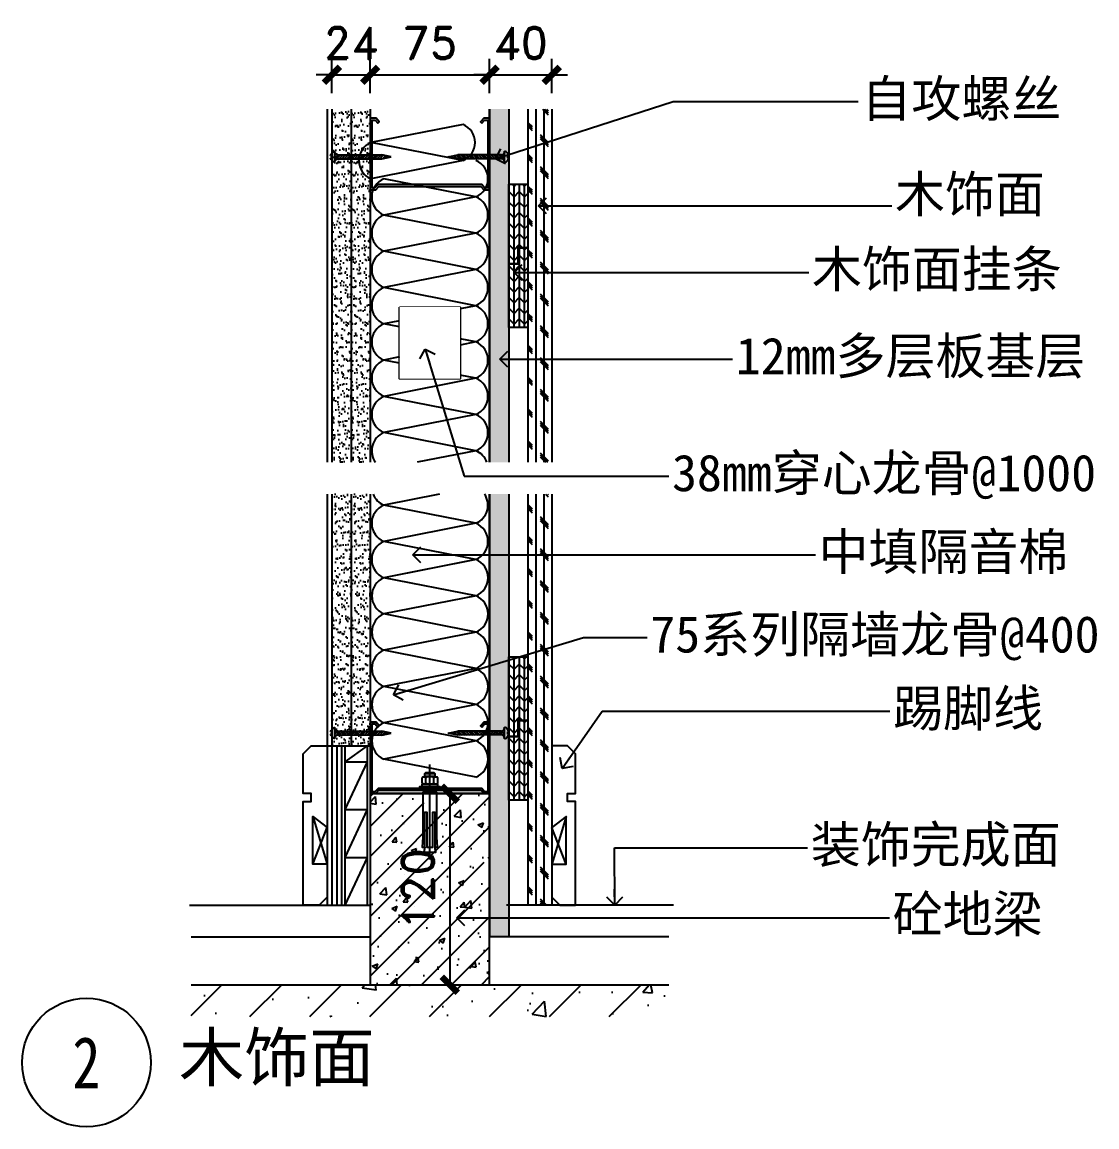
# Model space of a CAD drawing. Header units: millimetres. Extents: x -150677 to 588340, y -254013 to 149700.
# Drawn here: x 319021 to 319696, y -87388 to -86694 of the extents above; entities that cross this region are included whole.
import ezdxf
from ezdxf.enums import TextEntityAlignment as Align

# ---------------------------------------------------------------- set-up
doc = ezdxf.new("R2010")
doc.units = ezdxf.units.MM
doc.header["$LTSCALE"] = 10
doc.header["$MEASUREMENT"] = 0
doc.layers.add('0-Word(文字标注)', color=33, linetype='Continuous')
doc.styles.add('DIM', font='romand.shx')
doc.styles.add('Fs', font='')
doc.styles.add('Name-w', font='黑体.ttf', dxfattribs={"height": 1})
doc.styles.get('Fs').set_extended_font_data('SimSun')
doc.dimstyles.new('DIM', dxfattribs={"dimscale": 10, "dimtxt": 2, "dimasz": 1, "dimexe": 1, "dimexo": 1, "dimgap": 1, "dimtad": 1, "dimdec": 0, "dimzin": 0, "dimdsep": 46, "dimtxsty": 'DIM', "dimblk": 'ARCHTICK', "dimcen": 0, "dimclrd": 252, "dimclre": 252, "dimclrt": 33, "dimadec": 0, "dimazin": 0, "dimtfac": 0.5, "dimtdec": 0, "dimtix": 1, "dimtmove": 2, "dimatfit": 2, "dimldrblk": 'OPEN90', "dimfxl": 6, "dimfxlon": 1, "dimtolj": 1, "dimtzin": 0, "dimlwd": -1, "dimlwe": -1, "dimarcsym": 0})
pattern_1 = [(37.5, (315078.58, -94403.7733), (-0.18898, 5.7804713), [0, -4.56, 0, -5.1, 0, -4.875]), (7.5, (315078.58, -94403.773), (5.30933, 8.466438), [0, -2.46, 0, -4.11, 0, -1.575]), (327.5, (315074.89, -94403.7733), (9.3424256, 0.0169772), [0, -1.5, 0, -5.4, 0, -7.05]), (317.5, (315074.89, -94403.773), (9.01838, 2.633027), [0, -0.75, 0, -3.54, 0, -4.05])]
pattern_2 = [(37.5, (315090.58, -94403.7733), (-0.18898, 5.7804713), [0, -4.56, 0, -5.1, 0, -4.875]), (7.5, (315090.58, -94403.773), (5.30933, 8.466438), [0, -2.46, 0, -4.11, 0, -1.575]), (327.5, (315086.89, -94403.7733), (9.3424256, 0.0169772), [0, -1.5, 0, -5.4, 0, -7.05]), (317.5, (315086.89, -94403.773), (9.01838, 2.633027), [0, -0.75, 0, -3.54, 0, -4.05])]

# ---------------------------------------------------------------- blocks, each defined once
blk = doc.blocks.new('区域索引')
at = {"color": 4}
blk.add_circle((81723.779, 31017.474), 5, dxfattribs=at)
at = {"layer": '0-Word(文字标注)', "ltscale": 20, "style": 'Name-w', "width": 0.8}
blk.add_attdef('1.0', text='', height=5, dxfattribs=at).set_placement((81723.779, 31017.474), align=Align.MIDDLE)
blk = doc.blocks.new('_ArchTick')
at = {"color": 0, "linetype": 'ByBlock', "const_width": 0.4}
blk.add_lwpolyline([(-0.5, -0.5), (0.5, 0.5)], dxfattribs=at)
blk = doc.blocks.new('*D1647')
at = {"color": 252, "transparency": 16777216}
for p, q in [((319271.03, -87179), (319299.61, -87179)), ((319289.61, -87179), (319289.61, -87299)), ((319271.03, -87299), (319299.61, -87299))]:
    blk.add_line(p, q, dxfattribs=at)
at = {"layer": 'Defpoints', "color": 0, "transparency": 16777216}
for p in [(319261.03, -87179), (319261.03, -87299), (319289.61, -87299)]:
    blk.add_point(p, dxfattribs=at)
at = {"color": 252, "transparency": 16777216, "xscale": 10, "yscale": 10, "zscale": 10}
for p, rotation in [((319289.61, -87179), 90), ((319289.61, -87299), 270)]:
    blk.add_blockref('_ArchTick', p, dxfattribs=dict(at, rotation=rotation))
at = {"color": 33, "transparency": 16777216, "insert": (319269.61, -87239), "char_height": 20, "attachment_point": 5, "rotation": 90, "style": 'DIM'}
blk.add_mtext('\\A1;120', dxfattribs=at)
blk = doc.blocks.new('_Open90')
at = {"color": 0, "linetype": 'ByBlock', "lineweight": -2}
for p, q in [((0, 0), (-1, 0)), ((-0.5, 0.5), (0, 0)), ((0, 0), (-0.5, -0.5))]:
    blk.add_line(p, q, dxfattribs=at)
blk = doc.blocks.new('*D1648')
at = {"color": 252, "transparency": 16777216}
for p, q in [((319215.64, -86739), (319215.64, -86717.47)), ((319239.64, -86739), (319239.64, -86717.47)), ((319215.64, -86727.47), (319205.64, -86727.47)), ((319215.64, -86727.47), (319239.64, -86727.47)), ((319239.64, -86727.47), (319249.64, -86727.47))]:
    blk.add_line(p, q, dxfattribs=at)
at = {"layer": 'Defpoints', "color": 0, "transparency": 16777216}
for p in [(319239.64, -86727.47), (319215.64, -86749), (319239.64, -86749)]:
    blk.add_point(p, dxfattribs=at)
at = {"color": 252, "transparency": 16777216, "xscale": 10, "yscale": 10, "zscale": 10}
blk.add_blockref('_ArchTick', (319215.64, -86727.47), dxfattribs=at)
at = {"color": 252, "transparency": 16777216, "xscale": 10, "yscale": 10, "zscale": 10, "rotation": 180}
blk.add_blockref('_ArchTick', (319239.64, -86727.47), dxfattribs=at)
at = {"color": 33, "transparency": 16777216, "insert": (319227.64, -86707.47), "char_height": 20, "attachment_point": 5, "style": 'DIM'}
blk.add_mtext('\\A1;24', dxfattribs=at)
blk = doc.blocks.new('*D1649')
at = {"color": 252, "transparency": 16777216}
for p, q in [((319239.64, -86739), (319239.64, -86717.47)), ((319314.64, -86739), (319314.64, -86717.47)), ((319239.64, -86727.47), (319314.64, -86727.47))]:
    blk.add_line(p, q, dxfattribs=at)
at = {"layer": 'Defpoints', "color": 0, "transparency": 16777216}
for p in [(319314.64, -86727.47), (319239.64, -86749), (319314.64, -86749)]:
    blk.add_point(p, dxfattribs=at)
at = {"color": 252, "transparency": 16777216, "xscale": 10, "yscale": 10, "zscale": 10, "rotation": 180}
blk.add_blockref('_ArchTick', (319239.64, -86727.47), dxfattribs=at)
at = {"color": 252, "transparency": 16777216, "xscale": 10, "yscale": 10, "zscale": 10}
blk.add_blockref('_ArchTick', (319314.64, -86727.47), dxfattribs=at)
at = {"color": 33, "transparency": 16777216, "insert": (319277.14, -86707.47), "char_height": 20, "attachment_point": 5, "style": 'DIM'}
blk.add_mtext('\\A1;75', dxfattribs=at)
blk = doc.blocks.new('*D1650')
at = {"color": 252, "transparency": 16777216}
for p, q in [((319314.64, -86739), (319314.64, -86717.47)), ((319353.64, -86739), (319353.64, -86717.47)), ((319314.64, -86727.47), (319304.64, -86727.47)), ((319314.64, -86727.47), (319353.64, -86727.47)), ((319353.64, -86727.47), (319363.64, -86727.47))]:
    blk.add_line(p, q, dxfattribs=at)
at = {"layer": 'Defpoints', "color": 0, "transparency": 16777216}
for p in [(319353.64, -86727.47), (319314.64, -86749), (319353.64, -86749)]:
    blk.add_point(p, dxfattribs=at)
at = {"color": 252, "transparency": 16777216, "xscale": 10, "yscale": 10, "zscale": 10}
blk.add_blockref('_ArchTick', (319314.64, -86727.47), dxfattribs=at)
at = {"color": 252, "transparency": 16777216, "xscale": 10, "yscale": 10, "zscale": 10, "rotation": 180}
blk.add_blockref('_ArchTick', (319353.64, -86727.47), dxfattribs=at)
at = {"color": 33, "transparency": 16777216, "insert": (319334.14, -86707.47), "char_height": 20, "attachment_point": 5, "style": 'DIM'}
blk.add_mtext('\\A1;40', dxfattribs=at)

msp = doc.modelspace()

# ---------------------------------------------------------------- hatches: boundary and pattern name
h = msp.add_hatch()
h.set_pattern_fill('AR-SAND,_O', color=252, scale=3)
h.set_pattern_definition(pattern_1)
h.paths.add_polyline_path([(319215.64, -86749), (319227.64, -86749), (319227.64, -86970.87), (319215.64, -86970.87)])
h = msp.add_hatch()
h.set_pattern_fill('AR-SAND,_O', color=252, scale=3)
h.set_pattern_definition(pattern_2)
h.paths.add_polyline_path([(319227.64, -86749), (319239.64, -86749), (319239.64, -86970.87), (319227.64, -86970.87)])
h = msp.add_hatch()
h.set_pattern_fill('多层板', color=252, scale=10, angle=90, style=0)
h.set_pattern_definition([(90, (315078.58, -94403.7733), (-3.33333, 2e-16), []), (135, (315078.58, -94403.7733), (-6.6666667, 1e-15), [4.714045, -4.714045]), (225, (315075.247, -94400.44), (-1e-15, -6.6666667), [4.714045, -4.714045])])
h.paths.add_polyline_path([(319314.64, -86749), (319326.64, -86749), (319326.64, -86970.87), (319314.64, -86970.87)])
h.paths.add_polyline_path([(319314.64, -86990.87), (319326.64, -86990.87), (319326.64, -87269), (319314.64, -87269)])
h = msp.add_hatch()
h.set_pattern_fill('CORK', color=252, scale=40, angle=90, style=0)
h.set_pattern_definition([(90, (322998.8197, -94220.015), (5, 3e-16), []), (315, (322996.32, -94217.515), (-10, -10), [7.071068, -7.071068]), (315, (322996.32, -94216.265), (-10, -10), [7.071068, -7.071068]), (315, (322996.32, -94215.015), (-10, -10), [7.071068, -7.071068])])
h.paths.add_polyline_path([(319338.64, -86970.87), (319353.64, -86970.87), (319353.64, -86749), (319338.64, -86749)])
h.paths.add_polyline_path([(319353.64, -86990.87), (319338.64, -86990.87), (319338.64, -87249), (319353.64, -87249)])
h = msp.add_hatch()
h.set_pattern_fill('ANSI31', color=1, scale=10, style=0)
h.set_pattern_definition([(44.9664153, (273805.1411, -90355.2972), (0.795028702, -0.795961283), [])])
edge = h.paths.add_edge_path()
edge.add_ellipse((319219.24, -86782.03), major_axis=(-1.27, 1.27), ratio=1, start_angle=-45.03358, end_angle=44.96642)
edge.add_line((319217.44, -86782.03), (319217.44, -86775.94))
edge.add_ellipse((319219.24, -86775.94), major_axis=(1.27, 1.27), ratio=1, start_angle=134.96642, end_angle=224.96642)
edge.add_line((319219.24, -86777.74), (319246.87, -86777.76))
edge.add_line((319246.87, -86777.76), (319252.78, -86779))
edge.add_line((319252.78, -86779), (319246.87, -86780.25))
edge.add_line((319246.87, -86780.25), (319219.24, -86780.23))
h = msp.add_hatch()
h.set_pattern_fill('ANSI31', color=1, scale=9, angle=90.03358, style=0)
h.set_pattern_definition([(135.0335847, (364736.3065, -90355.2972), (-0.795028702, -0.795961283), [])])
h.paths.add_polyline_path([(319322.21, -86780.23, -0.414214), (319324.01, -86782.03), (319324, -86775.94, -0.414214), (319322.2, -86777.74), (319294.58, -86777.76), (319288.66, -86779), (319294.58, -86780.25)])
h = msp.add_hatch()
h.set_pattern_fill('多层板', color=252, scale=10, angle=90, style=0)
h.set_pattern_definition([(90, (322889.9654, -93950.703), (3.33333, 2e-16), []), (45, (322889.9654, -93950.703), (6.6666667, 1e-15), [4.714045, -4.714045]), (315, (322893.299, -93947.37), (1e-15, -6.6666667), [4.714045, -4.714045])])
h.paths.add_polyline_path([(319338.64, -86886.24), (319326.64, -86886.24), (319326.64, -86846.24), (319332.64, -86846.24), (319332.64, -86836.24), (319338.64, -86836.24)])
h.paths.add_polyline_path([(319326.64, -86796.24), (319338.64, -86796.24), (319338.64, -86836.24), (319332.64, -86836.24), (319332.64, -86846.24), (319326.64, -86846.24)])
h = msp.add_hatch()
h.set_pattern_fill('AR-SAND,_O', color=252, scale=3)
h.set_pattern_definition(pattern_1)
h.paths.add_polyline_path([(319215.64, -87149), (319227.64, -87149), (319227.64, -86990.87), (319215.64, -86990.87)])
h = msp.add_hatch()
h.set_pattern_fill('AR-SAND,_O', color=252, scale=3)
h.set_pattern_definition(pattern_2)
h.paths.add_polyline_path([(319227.64, -87149), (319239.64, -87149), (319239.64, -86990.87), (319227.64, -86990.87)])
h = msp.add_hatch()
h.set_pattern_fill('多层板', color=252, scale=10, angle=90, style=0)
h.set_pattern_definition([(90, (322889.9654, -94247.573), (3.33333, 2e-16), []), (45, (322889.9654, -94247.573), (6.6666667, 1e-15), [4.714045, -4.714045]), (315, (322893.299, -94244.2396), (1e-15, -6.6666667), [4.714045, -4.714045])])
h.paths.add_polyline_path([(319338.64, -87183.11), (319326.64, -87183.11), (319326.64, -87143.11), (319332.64, -87143.11), (319332.64, -87133.11), (319338.64, -87133.11)])
h.paths.add_polyline_path([(319326.64, -87093.11), (319338.64, -87093.11), (319338.64, -87133.11), (319332.64, -87133.11), (319332.64, -87143.11), (319326.64, -87143.11)])
h = msp.add_hatch()
h.set_pattern_fill('ANSI31', color=1, scale=10, style=0)
h.set_pattern_definition([(44.9664153, (273805.1411, -90717.2139), (0.795028702, -0.795961283), [])])
edge = h.paths.add_edge_path()
edge.add_ellipse((319219.24, -87143.95), major_axis=(-1.27, 1.27), ratio=1, start_angle=-45.03358, end_angle=44.96642)
edge.add_line((319217.44, -87143.95), (319217.44, -87137.86))
edge.add_ellipse((319219.24, -87137.86), major_axis=(1.27, 1.27), ratio=1, start_angle=134.96642, end_angle=224.96642)
edge.add_line((319219.24, -87139.66), (319246.87, -87139.67))
edge.add_line((319246.87, -87139.67), (319252.78, -87140.92))
edge.add_line((319252.78, -87140.92), (319246.87, -87142.16))
edge.add_line((319246.87, -87142.16), (319219.24, -87142.15))
h = msp.add_hatch()
h.set_pattern_fill('ANSI31', color=1, scale=9, angle=90.03358, style=0)
h.set_pattern_definition([(135.0335847, (364736.3065, -90717.2139), (-0.795028702, -0.795961283), [])])
h.paths.add_polyline_path([(319322.21, -87142.15, -0.414214), (319324.01, -87143.95), (319324, -87137.86, -0.414214), (319322.2, -87139.66), (319294.58, -87139.67), (319288.66, -87140.92), (319294.58, -87142.16)])
h = msp.add_hatch()
h.set_pattern_fill('钢筋混凝土', color=252, scale=0.1, style=0)
h.set_pattern_definition([(45, (316912.28, -94210.465), (-9.40452, 9.40452), []), (50, (316912.28, -94220.015), (35.86301, -3.13761), [3.75, -41.25]), (355, (316912.28, -94220.015), (-6.93757, 37.6096), [3, -33]), (100.4514, (316915.27, -94220.276), (28.92547, 34.47198), [3.18701, -35.0571]), (46.1842, (316912.28, -94210.015), (53.36205, -8.27595), [5.625, -61.875]), (96.6356, (316916.727, -94210.705), (46.73314, 48.7059), [4.7805, -52.58565]), (351.1842, (316912.28, -94210.015), (46.7331, 48.70593), [4.5, -49.5]), (21, (316917.28, -94212.515), (29.84535, -20.13094), [3.75, -41.25]), (326, (316917.28, -94212.515), (12.16577, 36.2575), [3, -33]), (71.4514, (316919.767, -94214.192), (42.01113, 16.12652), [3.18701, -35.0571]), (37.5, (316912.28, -94220.015), (0.607993, 16.644693), [0, -32.6, 0, -33.5, 0, -33.125]), (7.5, (316912.28, -94220.015), (13.153477, 19.720586), [0, -19.1, 0, -31.85, 0, -12.625]), (327.5, (316901.13, -94220.015), (26.691122, -1.127744), [0, -12.5, 0, -39, 0, -51.75]), (317.5, (316896.13, -94220.015), (29.15931, 5.00525), [0, -16.25, 0, -25.9, 0, -36.75])])
h.paths.add_polyline_path([(319254.61, -87248), (319254.61, -87200), (319284.61, -87200), (319284.61, -87248)], flags=24)
h.paths.add_polyline_path([(319314.64, -87179), (319281.7, -87179), (319281.94, -87182.56), (319280.27, -87182.56), (319280.89, -87185.68), (319273.39, -87185.68), (319274.02, -87182.56), (319272.35, -87182.56), (319272.59, -87179), (319239.64, -87179), (319239.64, -87219.62), (319247.71, -87219.62), (319253.62, -87220.86), (319247.71, -87222.11), (319239.64, -87222.11), (319239.64, -87299), (319314.64, -87299), (319314.64, -87222.11), (319306.58, -87222.11), (319300.66, -87220.86), (319306.58, -87219.62), (319314.64, -87219.62)])
h = msp.add_hatch()
h.set_pattern_fill('钢筋混凝土', color=252, scale=0.1, style=0)
h.set_pattern_definition([(45, (315814.687, -93038.353), (-18.80904, 18.80904), []), (50, (315814.687, -93057.45), (71.726, -6.2752), [7.5, -82.5]), (355, (315814.69, -93057.45), (-13.8751, 75.2192), [6, -66]), (100.4514, (315820.664, -93057.976), (57.85094, 68.94395), [6.374, -70.1142]), (46.1842, (315814.69, -93037.45), (106.7241, -16.5519), [11.25, -123.75]), (96.6356, (315823.58, -93038.83), (93.4663, 97.4118), [9.561, -105.1713]), (351.1842, (315814.69, -93037.45), (93.4662, 97.4119), [9, -99]), (21, (315824.687, -93042.45), (59.6907, -40.2619), [7.5, -82.5]), (326, (315824.69, -93042.45), (24.3315, 72.515), [6, -66]), (71.4514, (315829.66, -93045.81), (84.02226, 32.25305), [6.374, -70.1142]), (37.5, (315814.687, -93057.453), (1.21599, 33.28939), [0, -65.2, 0, -67, 0, -66.25]), (7.5, (315814.687, -93057.453), (26.30695, 39.44117), [0, -38.2, 0, -63.7, 0, -25.25]), (327.5, (315792.387, -93057.453), (53.38224, -2.25549), [0, -25, 0, -78, 0, -103.5]), (317.5, (315782.387, -93057.453), (58.31862, 10.0105), [0, -32.5, 0, -51.8, 0, -73.5])])
h.paths.add_polyline_path([(319127.14, -87299), (319127.14, -87319), (319427.14, -87319), (319427.14, -87299)])

# ---------------------------------------------------------------- linework, layer by layer
at = {"color": 4}
for p, q in [((319212.64, -86749), (319212.64, -86970.87)), ((319215.64, -86749), (319215.64, -86970.87)), ((319227.64, -86749), (319227.64, -86970.87)), ((319239.64, -86749), (319239.64, -86970.87)), ((319314.64, -86749), (319314.64, -86970.87)), ((319326.64, -86749), (319326.64, -86970.87)), ((319338.64, -86749), (319338.64, -86970.87)), ((319353.64, -86749), (319353.64, -86970.87)), ((319212.64, -86990.87), (319212.64, -87249)), ((319215.64, -86990.87), (319215.64, -87149)), ((319227.64, -86990.87), (319227.64, -87149)), ((319239.64, -86990.87), (319239.64, -87299)), ((319314.64, -86990.87), (319314.64, -87269)), ((319326.64, -86990.87), (319326.64, -87269)), ((319338.64, -86990.87), (319338.64, -87249)), ((319353.64, -86990.87), (319353.64, -87249)), ((319204.64, -87149), (319231.64, -87149)), ((319212.64, -87149), (319239.64, -87149)), ((319221.64, -87149), (319221.64, -87249)), ((319239.64, -87149), (319239.64, -87249)), ((319126.14, -87249), (319239.64, -87249)), ((319430.14, -87249), (319325.24, -87249)), ((319127.14, -87269), (319239.64, -87269)), ((319427.14, -87269), (319314.64, -87269))]:
    msp.add_line(p, q, dxfattribs=at)
at = {"color": 252}
for p, q in [((319297.96, -86758.58), (319240.05, -86769.98)), ((319297.96, -86781.37), (319240.03, -86769.99)), ((319297.96, -86781.37), (319240.05, -86792.75)), ((319306.08, -86804.14), (319248.17, -86792.75)), ((319306.08, -86804.14), (319248.15, -86815.52)), ((319306.08, -86826.93), (319248.17, -86815.54)), ((319306.08, -86826.93), (319248.17, -86838.33)), ((319306.08, -86849.72), (319248.15, -86838.34)), ((319306.08, -86849.7), (319248.17, -86861.11)), ((319306.08, -86849.72), (319248.17, -86861.11)), ((319306.08, -86940.85), (319248.15, -86929.47)), ((319306.08, -86940.83), (319248.17, -86952.23)), ((319306.08, -86940.85), (319248.17, -86952.23)), ((319306.08, -86963.62), (319248.15, -86952.24)), ((319306.08, -86963.62), (319269.17, -86970.87)), ((319283.24, -86990.87), (319248.15, -86997.77)), ((319306.08, -87009.18), (319248.17, -86997.79)), ((319306.08, -87009.18), (319248.17, -87020.58)), ((319306.08, -87031.97), (319248.15, -87020.59)), ((319306.08, -87031.97), (319248.17, -87043.36)), ((319306.1, -87031.94), (319248.19, -87043.35)), ((319306.1, -87054.73), (319248.17, -87043.36)), ((319306.1, -87054.73), (319248.19, -87066.12)), ((319306.1, -87077.51), (319248.19, -87066.12)), ((319306.1, -87077.51), (319248.17, -87088.88)), ((319306.1, -87100.3), (319248.19, -87088.91)), ((319306.1, -87100.3), (319248.19, -87111.7)), ((319306.1, -87123.09), (319248.17, -87111.71)), ((319306.1, -87123.09), (319248.19, -87134.47)), ((319306.1, -87145.86), (319248.19, -87134.47)), ((319215.64, -87149), (319215.64, -87249)), ((319218.64, -87149), (319218.64, -87249)), ((319223.64, -87149), (319223.64, -87249)), ((319237.64, -87149), (319223.64, -87159)), ((319237.64, -87149), (319237.64, -87249)), ((319306.1, -87145.88), (319248.19, -87157.26)), ((319223.64, -87159), (319237.64, -87159)), ((319237.64, -87159), (319223.64, -87189)), ((319306.1, -87168.65), (319248.19, -87157.26)), ((319277.14, -87220.3), (319277.14, -87160.71)), ((319274.02, -87166.31), (319280.27, -87166.31)), ((319274.64, -87172.18), (319274.64, -87169.18)), ((319279.52, -87172.18), (319279.52, -87169.18)), ((319274.02, -87178.18), (319274.02, -87175.68)), ((319280.27, -87178.18), (319280.27, -87175.68)), ((319223.64, -87189), (319237.64, -87189)), ((319237.64, -87189), (319223.64, -87219)), ((319223.64, -87219), (319237.64, -87219)), ((319237.64, -87219), (319223.64, -87249)), ((319223.64, -87249), (319237.64, -87249))]:
    msp.add_line(p, q, dxfattribs=at)
at = {"color": 1}
for p, q in [((319215.64, -86778.31), (319214.8, -86778.31)), ((319215.64, -86779.66), (319214.8, -86779.66)), ((319215.64, -86778.31), (319215.64, -86779.66)), ((319217.44, -86782.58), (319217.45, -86775.38)), ((319219.24, -86777.74), (319246.87, -86777.76)), ((319219.24, -86780.23), (319246.87, -86780.25)), ((319252.78, -86779), (319246.87, -86777.76)), ((319246.87, -86780.25), (319252.78, -86779)), ((319288.66, -86779), (319294.58, -86777.76)), ((319294.58, -86780.25), (319288.66, -86779)), ((319322.2, -86777.74), (319294.58, -86777.76)), ((319322.21, -86780.23), (319294.58, -86780.25)), ((319324.01, -86782.58), (319324, -86775.38)), ((319325.8, -86778.31), (319326.64, -86778.31)), ((319325.8, -86778.31), (319325.8, -86779.66)), ((319325.8, -86779.66), (319326.64, -86779.66)), ((319215.64, -87140.22), (319214.8, -87140.22)), ((319215.64, -87141.57), (319214.8, -87141.57)), ((319215.64, -87140.22), (319215.64, -87141.57)), ((319217.44, -87144.5), (319217.45, -87137.3)), ((319219.24, -87139.66), (319246.87, -87139.67)), ((319219.24, -87142.15), (319246.87, -87142.16)), ((319252.78, -87140.92), (319246.87, -87139.67)), ((319246.87, -87142.16), (319252.78, -87140.92)), ((319288.66, -87140.92), (319294.58, -87139.67)), ((319294.58, -87142.16), (319288.66, -87140.92)), ((319322.2, -87139.66), (319294.58, -87139.67)), ((319322.21, -87142.15), (319294.58, -87142.16)), ((319324.01, -87144.5), (319324, -87137.3)), ((319325.8, -87140.22), (319326.64, -87140.22)), ((319325.8, -87140.22), (319325.8, -87141.57)), ((319325.8, -87141.57), (319326.64, -87141.57)), ((319203.64, -87193.39), (319212.64, -87223.39)), ((319362.64, -87193.39), (319353.64, -87223.39)), ((319203.64, -87223.39), (319212.64, -87200.18)), ((319362.64, -87223.39), (319353.64, -87200.18))]:
    msp.add_line(p, q, dxfattribs=at)
at = {"color": 5}
msp.add_line((319127.14, -87299), (319427.14, -87299), dxfattribs=at)
at = {"color": 4}
for points in [[(319314.64, -86970.87), (319314.64, -86749)], [(319239.64, -87033.3), (319239.64, -87179), (319314.64, -87179), (319314.64, -86990.87)]]:
    msp.add_lwpolyline(points, dxfattribs=at)
at = {"color": 1}
for points in [[(319309.82, -86757.89), (319311.53, -86755.94), (319313.44, -86755.94), (319313.44, -86798.54), (319311.53, -86798.54), (319309.67, -86796.42), (319244.62, -86796.42), (319242.64, -86798.54), (319240.84, -86798.54), (319240.84, -86755.94), (319242.74, -86755.94), (319244.45, -86757.89), (319245.36, -86757.1), (319243.29, -86754.74), (319239.64, -86754.74), (319239.64, -86799.74), (319243.16, -86799.74), (319245.14, -86797.62), (319309.13, -86797.62), (319310.98, -86799.74), (319314.64, -86799.74), (319314.64, -86754.74), (319310.98, -86754.74), (319308.92, -86757.09), (319309.84, -86757.89)], [(319326.64, -86796.24), (319338.64, -86796.24), (319338.64, -86836.24), (319332.64, -86836.24), (319332.64, -86846.24), (319326.64, -86846.24), (319326.64, -86796.24)], [(319338.64, -86886.24), (319326.64, -86886.24), (319326.64, -86846.24), (319332.64, -86846.24), (319332.64, -86836.24), (319338.64, -86836.24), (319338.64, -86886.24)], [(319326.64, -87093.11), (319338.64, -87093.11), (319338.64, -87133.11), (319332.64, -87133.11), (319332.64, -87143.11), (319326.64, -87143.11), (319326.64, -87093.11)], [(319309.82, -87137.15), (319311.53, -87135.2), (319313.44, -87135.2), (319313.44, -87177.8), (319311.53, -87177.8), (319309.67, -87175.68), (319244.62, -87175.68), (319242.64, -87177.8), (319240.84, -87177.8), (319240.84, -87135.2), (319242.74, -87135.2), (319244.45, -87137.15), (319245.36, -87136.36), (319243.29, -87134), (319239.64, -87134), (319239.64, -87179), (319243.16, -87179), (319245.14, -87176.88), (319309.13, -87176.88), (319310.98, -87179), (319314.64, -87179), (319314.64, -87134), (319310.98, -87134), (319308.92, -87136.35), (319309.84, -87137.15)], [(319338.64, -87183.11), (319326.64, -87183.11), (319326.64, -87143.11), (319332.64, -87143.11), (319332.64, -87133.11), (319338.64, -87133.11), (319338.64, -87183.11)], [(319212.64, -87223.39), (319203.64, -87223.39), (319203.64, -87193.39), (319212.64, -87200.18)], [(319353.64, -87223.39), (319362.64, -87223.39), (319362.64, -87193.39), (319353.64, -87200.18)]]:
    msp.add_lwpolyline(points, dxfattribs=at)
at = {"color": 4}
for points in [[(319258.14, -86873.33), (319296.14, -86873.33), (319296.14, -86918.33), (319258.14, -86918.33)], [(319197.64, -87249), (319197.64, -87184), (319202.64, -87184), (319202.64, -87179), (319197.64, -87179), (319197.64, -87154), (319202.64, -87149), (319212.64, -87149), (319212.64, -87244), (319207.64, -87249)], [(319368.64, -87249), (319368.64, -87184), (319363.64, -87184), (319363.64, -87179), (319368.64, -87179), (319368.64, -87154), (319363.64, -87149), (319353.64, -87149), (319353.64, -87244), (319358.64, -87249)], [(319314.64, -87179), (319239.64, -87179), (319239.64, -87299), (319314.64, -87299)]]:
    msp.add_lwpolyline(points, close=True, dxfattribs=at)
at = {"color": 252}
msp.add_lwpolyline([(319280.02, -87172.68, 0.152179), (319281.64, -87172.68, 0.414214), (319282.14, -87172.18), (319282.14, -87169.18, 0.414214), (319281.64, -87168.68, 0.152179), (319280.02, -87168.68, 0.414214), (319279.52, -87169.18, 0.414214), (319279.02, -87168.68, 0.106972), (319275.14, -87168.68, 0.414214), (319274.64, -87169.18, 0.414214), (319274.14, -87168.68, 0.163695), (319272.64, -87168.68, 0.414214), (319272.14, -87169.18), (319272.14, -87172.18, 0.414214), (319272.64, -87172.68, 0.163695), (319274.14, -87172.68, 0.414214), (319274.64, -87172.18, 0.414214), (319275.14, -87172.68, 0.106972), (319279.02, -87172.68, 0.414214), (319279.52, -87172.18, 0.414214)], format="xyb", close=True, dxfattribs=at)
for points in [[(319281.09, -87168.57, -0.133077), (319280.64, -87168.18), (319273.64, -87168.18, -0.130908), (319273.2, -87168.57)], [(319281.09, -87172.79, 0.133077), (319280.64, -87173.18), (319273.64, -87173.18, 0.130908), (319273.2, -87172.8)]]:
    msp.add_lwpolyline(points, format="xyb", dxfattribs=at)
for points in [[(319274.02, -87168.18), (319274.02, -87166.31), (319274.64, -87165.68), (319279.64, -87165.68), (319280.27, -87166.31), (319280.27, -87168.18)], [(319282.14, -87174.43), (319282.14, -87173.18), (319272.14, -87173.18), (319272.14, -87174.43)], [(319274.02, -87212.56), (319273.39, -87215.68), (319280.89, -87215.68), (319280.27, -87212.56)]]:
    msp.add_lwpolyline(points, dxfattribs=at)
for points in [[(319283.39, -87175.68), (319270.89, -87175.68), (319270.89, -87174.43), (319283.39, -87174.43)], [(319279.02, -87212.56), (319279.02, -87190.68), (319280.27, -87190.68), (319280.27, -87212.56), (319281.94, -87212.56), (319281.52, -87206.26), (319281.52, -87178.18), (319272.77, -87178.18), (319272.77, -87206.26), (319272.35, -87212.56), (319274.02, -87212.56), (319274.02, -87190.68), (319275.27, -87190.68), (319275.27, -87212.56)]]:
    msp.add_lwpolyline(points, close=True, dxfattribs=at)
for centre, start, end in [((319293.14, -86769.96), 292.926, 67.074), ((319244.87, -86781.37), 112.926, 247.074), ((319301.26, -86792.75), 292.926, 67.074), ((319252.98, -86804.14), 112.926, 247.074), ((319301.26, -86815.54), 292.926, 67.074), ((319252.98, -86826.89), 112.926, 247.074), ((319301.26, -86838.32), 292.926, 67.074), ((319252.98, -86849.72), 112.926, 247.074), ((319301.26, -86861.09), 292.926, 67.074), ((319252.98, -86872.49), 112.926, 247.074), ((319301.26, -86883.88), 292.926, 67.074), ((319252.98, -86895.26), 112.926, 247.074), ((319301.26, -86906.67), 292.926, 67.074), ((319252.98, -86918.02), 112.926, 247.074), ((319301.26, -86929.44), 292.926, 67.074), ((319252.98, -86940.85), 112.926, 247.074), ((319301.26, -86952.21), 292.926, 67.074), ((319252.98, -86963.62), 112.926, 215.94179), ((319301.26, -86975), 19.51452, 67.074), ((319252.98, -86986.39), 201.26712, 247.074), ((319301.26, -86997.79), 292.926, 34.03901), ((319252.98, -87009.14), 112.926, 247.074), ((319301.26, -87020.57), 292.926, 67.074), ((319252.98, -87031.97), 112.926, 247.074), ((319301.28, -87043.33), 292.926, 67.074), ((319253.01, -87054.73), 112.926, 247.074), ((319301.28, -87066.12), 292.926, 67.074), ((319253.01, -87077.51), 112.926, 247.074), ((319301.28, -87088.91), 292.926, 67.074), ((319253.01, -87100.26), 112.926, 247.074), ((319301.28, -87111.68), 292.926, 67.074), ((319253.01, -87123.09), 112.926, 247.074), ((319301.28, -87134.47), 292.926, 67.074), ((319253.01, -87145.88), 112.926, 247.074), ((319301.28, -87157.26), 292.926, 67.074)]:
    msp.add_arc(centre, 12.36, start, end, dxfattribs=at)
at = {"color": 1}
for centre, radius, start, end in [((319322.2, -86775.94), 1.8, 270.03358, 0.03358), ((319322.21, -86782.03), 1.8, 0.03358, 90.03358), ((319322.95, -86778.98), 3.75, 10.40334, 73.77338), ((319322.95, -86778.98), 3.75, 286.29379, 349.66382), ((319322.2, -87137.86), 1.8, 270.03358, 0.03358), ((319322.21, -87143.95), 1.8, 0.03358, 90.03358), ((319322.95, -87140.9), 3.75, 10.40334, 73.77338), ((319322.95, -87140.9), 3.75, 286.29379, 349.66382)]:
    msp.add_arc(centre, radius, start, end, dxfattribs=at)
at = {"color": 1, "extrusion": (0, 0, -1)}
for centre, major_axis, start_param, end_param in [((319218.49, -86778.98), (2.65, 2.65), 4.108563, 5.214579), ((319218.49, -86778.98), (-2.65, 2.65), 4.211371, 5.317387), ((319219.24, -86775.94), (1.27, 1.27), 2.356781, 3.927577), ((319219.24, -86782.03), (-1.27, 1.27), 5.498373, 7.06917), ((319218.49, -87140.9), (2.65, 2.65), 4.108563, 5.214579), ((319218.49, -87140.9), (2.65, 2.65), 2.640575, 3.746591), ((319219.24, -87137.86), (1.27, 1.27), 2.356781, 3.927577), ((319219.24, -87143.95), (-1.27, 1.27), 5.498373, 7.06917)]:
    msp.add_ellipse(centre, major_axis=major_axis, ratio=1, start_param=start_param, end_param=end_param, dxfattribs=at)

# ---------------------------------------------------------------- block references
ref = msp.add_blockref('区域索引', (-341332.73, -337994.18), dxfattribs=dict(xscale=8.08080808079103, yscale=8.08080808079103, zscale=8.08080808079103))
ref.add_attrib('1.0', '2', dxfattribs={"layer": '0-Word(文字标注)', "ltscale": 20, "height": 32.32, "style": 'Name-w', "width": 0.8}).set_placement((319061.44, -87347.92), align=Align.MIDDLE)

# ---------------------------------------------------------------- texts
at = {"color": 1, "style": 'Name-w'}
msp.add_text('木饰面', height=30, dxfattribs=at).set_placement((319242.36, -87344.62), align=Align.MIDDLE_RIGHT)
at = {"color": 1, "char_height": 23, "attachment_point": 1, "style": 'Fs'}
for s, insert in [('自攻螺丝', (319548.14, -86730.91)), ('木饰面', (319569.25, -86790.93)), ('木饰面挂条', (319517.05, -86838.02)), ('12mm多层板基层', (319469.27, -86892.53)), ('38mm穿心龙骨@1000', (319429.22, -86966)), ('中填隔音棉', (319521.22, -87015.5)), ('75系列隔墙龙骨@400', (319415.57, -87067.37)), ('踢脚线', (319568.07, -87113.83)), ('装饰完成面 ', (319516.35, -87199.43)), ('砼地梁', (319567.77, -87243.06))]:
    msp.add_mtext(s, dxfattribs=dict(at, insert=insert))

# ---------------------------------------------------------------- dimensions: what is measured, and where the dimension line sits
at = {"color": 1}
for base, p1, p2, picture, middle in [((319239.64, -86727.47), (319215.64, -86749), (319239.64, -86749), '*D1648', (319227.64, -86707.47)), ((319314.64, -86727.47), (319239.64, -86749), (319314.64, -86749), '*D1649', (319277.14, -86707.47))]:
    dim = msp.add_linear_dim(base=base, p1=p1, p2=p2, dimstyle='DIM', dxfattribs=at)
    dim.commit()
    dim.dimension.update_dxf_attribs({"geometry": picture, "text_midpoint": middle})
dim = msp.add_linear_dim(base=(319353.64, -86727.47), p1=(319314.64, -86749), p2=(319353.64, -86749), text='40', dimstyle='DIM', dxfattribs=at)
dim.commit()
dim.dimension.update_dxf_attribs({"geometry": '*D1650', "text_midpoint": (319334.14, -86707.47)})
dim = msp.add_linear_dim(base=(319289.61, -87299), p1=(319261.03, -87179), p2=(319261.03, -87299), angle=90, dimstyle='DIM', dxfattribs=at)
dim.commit()
dim.dimension.update_dxf_attribs({"geometry": '*D1647', "text_midpoint": (319269.61, -87239)})

# ---------------------------------------------------------------- leaders
at = {"color": 252}
for points, override in [([(319318.42, -86780.23), (319429.82, -86744.27), (319546.14, -86744.27)], {"dimtad": 0}), ([(319345.37, -86809.72), (319427.21, -86809.72), (319567.25, -86809.72)], {"dimtad": 0, "dimclrd": 252}), ([(319330.11, -86851.57), (319375, -86851.57), (319515.05, -86851.57)], {"dimtad": 0, "dimclrd": 252}), ([(319321.04, -86906.02), (319370.99, -86906.02), (319467.27, -86906.02)], {"dimtad": 0, "dimclrd": 252}), ([(319266.48, -87029.05), (319422.94, -87029.05), (319519.22, -87029.05)], {"dimtad": 0, "dimclrd": 252}), ([(319254.2, -87116.88), (319373.57, -87080.92), (319413.57, -87080.92)], {"dimtad": 0}), ([(319360.16, -87163.15), (319385.4, -87127.19), (319566.07, -87127.19)], {"dimtad": 0}), ([(319393.19, -87248.94), (319393.11, -87212.98), (319514.35, -87212.98)], {"dimtad": 0}), ([(319294.14, -87257.03), (319469.49, -87257.03), (319565.77, -87257.03)], {"dimtad": 0, "dimclrd": 252})]:
    msp.add_leader(points, dimstyle='DIM', override=override, dxfattribs=at)

# ---------------------------------------------------------------- next in the draw order: wipeouts: each hides what was drawn before it
at = {"color": 4}
msp.add_wipeout([(319258.14, -86873.33), (319296.14, -86873.33), (319296.14, -86918.33), (319258.14, -86918.33)], dxfattribs=at)

# ---------------------------------------------------------------- next in the draw order: linework, layer by layer
at = {"color": 252}
for p, q in [((319306.08, -86872.49), (319248.15, -86861.12)), ((319306.08, -86872.49), (319296.14, -86874.45)), ((319258.14, -86881.92), (319248.17, -86883.88)), ((319258.14, -86885.84), (319248.17, -86883.88)), ((319306.08, -86895.26), (319296.14, -86893.31)), ((319306.08, -86895.26), (319296.14, -86897.22)), ((319258.14, -86904.68), (319248.15, -86906.64)), ((319258.14, -86908.63), (319248.17, -86906.67)), ((319306.08, -86918.06), (319248.17, -86929.46)), ((319306.08, -86918.06), (319296.14, -86916.1))]:
    msp.add_line(p, q, dxfattribs=at)

# ---------------------------------------------------------------- next in the draw order: leaders
at = {"color": 4}
msp.add_leader([(319274.09, -86899.7), (319298.73, -86979.49), (319427.22, -86979.49)], dimstyle='DIM', override={"dimgap": 1, "dimtad": 0}, dxfattribs=at)

doc.saveas('drawing.dxf')
